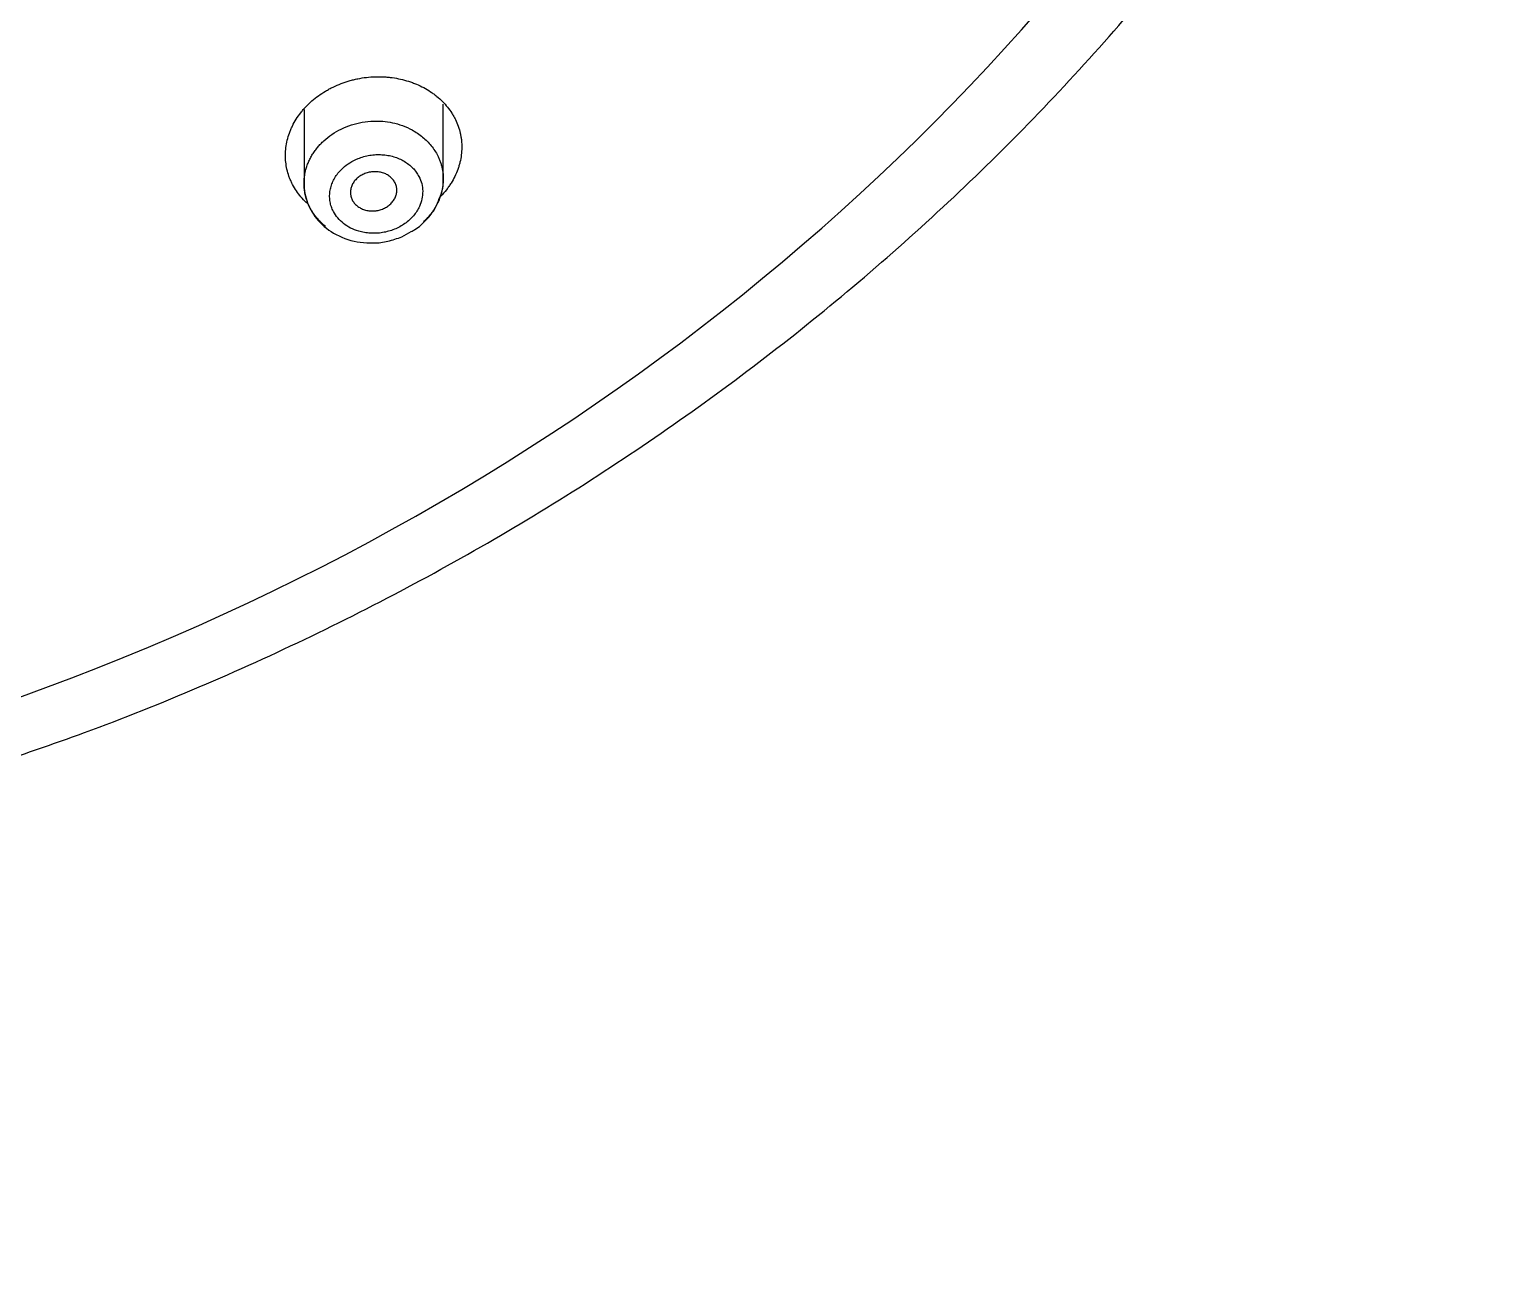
# Model space of a CAD drawing. Header units: millimetres. Extents: x 6110 to 6704, y -2661 to -1821.
# Drawn here: x 6342.91 to 6350.78, y -2183.1 to -2176.34 of the extents above; entities that cross this region are included whole.
import ezdxf

# ---------------------------------------------------------------- set-up
doc = ezdxf.new("R2010")
doc.units = ezdxf.units.MM
doc.header["$LTSCALE"] = 0.1
doc.linetypes.add('HIDDEN2', pattern=[4.7625, 3.175, -1.5875])
doc.layers.add('1', color=4, linetype='HIDDEN2', lineweight=13)
doc.layers.add('DIM', color=3, linetype='Continuous', lineweight=9)

msp = doc.modelspace()

# ---------------------------------------------------------------- hatches: boundary and pattern name
at = {"layer": 'DIM'}
h = msp.add_hatch(dxfattribs=at)
h.set_pattern_fill('ANSI31', color=2)
edge = h.paths.add_edge_path()
edge.add_line((6619.6172, -2595.9805), (6619.6172, -1962.2056))
edge.add_line((6634.6172, -1966.1101), (6619.6172, -1966.1101))
edge.add_line((6634.6172, -2610.9805), (6634.6172, -1966.1101))
edge.add_line((6634.6172, -2610.9805), (6184.4567, -2610.9805))
edge.add_line((6619.6172, -2595.9805), (6184.4567, -2595.9805))
edge.add_line((6184.4567, -2610.9805), (6184.4567, -2595.9805))

# ---------------------------------------------------------------- linework, layer by layer
at = {"layer": '1', "color": 7, "linetype": 'Continuous', "lineweight": -3}
for p, q in [((6344.3885, -2176.7769), (6344.3885, -2177.1753)), ((6345.1385, -2177.1517), (6345.1385, -2176.7472))]:
    msp.add_line(p, q, dxfattribs=at)
for centre, major_axis, start_param, end_param in [((6338.0093, -2168.509), (-13.75, 0), 3.141606, 7.301236), ((6338.0093, -2168.8384), (13.1753, 0), 4.984867, 10.723113)]:
    msp.add_ellipse(centre, major_axis=major_axis, ratio=0.906308, start_param=start_param, end_param=end_param, dxfattribs=at)
for points, knots in [([(6342.1579, -2180.4694), (6342.5135, -2180.3711), (6343.2867, -2180.1238), (6344.4384, -2179.6306), (6345.6009, -2179.0042), (6346.6903, -2178.2758), (6347.6959, -2177.4538), (6348.6093, -2176.5462), (6349.4169, -2175.5601), (6350.0231, -2174.6672), (6350.3241, -2174.0922), (6350.4244, -2173.8833)], [0, 0, 0, 0, 0.098503, 0.217993, 0.337456, 0.45688, 0.576251, 0.695554, 0.814775, 0.933902, 1, 1, 1, 1]), ([(6344.4065, -2177.2835), (6344.4018, -2177.2791), (6344.3971, -2177.2747), (6344.3829, -2177.2603), (6344.3738, -2177.2502), (6344.3487, -2177.2187), (6344.3345, -2177.1964), (6344.32, -2177.1668), (6344.3173, -2177.1608), (6344.3122, -2177.1486), (6344.3098, -2177.1425), (6344.3033, -2177.1239), (6344.2997, -2177.1114), (6344.2911, -2177.0735), (6344.2883, -2177.0476), (6344.2886, -2177.0079), (6344.2895, -2176.9947), (6344.2928, -2176.9685), (6344.2976, -2176.9424), (6344.3054, -2176.9166), (6344.3124, -2176.8974), (6344.3149, -2176.891), (6344.3203, -2176.8782), (6344.3232, -2176.8719), (6344.3385, -2176.8408), (6344.3534, -2176.817), (6344.3754, -2176.7887), (6344.3799, -2176.7831), (6344.3894, -2176.772), (6344.3943, -2176.7666), (6344.4095, -2176.7505), (6344.4202, -2176.7403), (6344.4537, -2176.711), (6344.4781, -2176.6933), (6344.5111, -2176.6737), (6344.5178, -2176.6698), (6344.5315, -2176.6625), (6344.5384, -2176.659), (6344.5592, -2176.6489), (6344.5876, -2176.6366), (6344.6172, -2176.6267), (6344.6397, -2176.6202), (6344.6473, -2176.6181), (6344.6626, -2176.6144), (6344.6704, -2176.6127), (6344.709, -2176.6049), (6344.7399, -2176.6013), (6344.7866, -2176.5998), (6344.8021, -2176.5999), (6344.8255, -2176.6011), (6344.8332, -2176.6016), (6344.8486, -2176.6031), (6344.8563, -2176.6039), (6344.8941, -2176.6091), (6344.9235, -2176.6157), (6344.9592, -2176.627), (6344.9662, -2176.6294), (6344.9802, -2176.6346), (6344.9871, -2176.6373), (6345.0074, -2176.6459), (6345.0336, -2176.6584), (6345.058, -2176.673), (6345.0757, -2176.6847), (6345.0815, -2176.6888), (6345.0928, -2176.6971), (6345.0984, -2176.7015), (6345.1255, -2176.7237), (6345.1446, -2176.7431), (6345.1698, -2176.7744), (6345.1776, -2176.7853), (6345.1883, -2176.8021), (6345.1917, -2176.8079), (6345.1982, -2176.8195), (6345.2013, -2176.8253), (6345.2157, -2176.8549), (6345.2243, -2176.8793), (6345.2316, -2176.9109), (6345.2328, -2176.9173), (6345.235, -2176.9302), (6345.2359, -2176.9367), (6345.238, -2176.9562), (6345.2386, -2176.9693), (6345.2382, -2177.0084), (6345.235, -2177.0345), (6345.2271, -2177.0671), (6345.2254, -2177.0736), (6345.2214, -2177.0866), (6345.2193, -2177.0931), (6345.2123, -2177.1123), (6345.2016, -2177.1374), (6345.1881, -2177.1617), (6345.1769, -2177.1795), (6345.173, -2177.1854), (6345.1648, -2177.1971), (6345.1605, -2177.2029), (6345.1462, -2177.2214), (6345.1355, -2177.2336), (6345.1241, -2177.2454)], [0, 0, 0, 0, 0.010004, 0.010004, 0.031473, 0.031473, 0.07441, 0.07441, 0.085144, 0.085144, 0.095878, 0.095878, 0.117347, 0.117347, 0.160284, 0.160284, 0.181752, 0.181752, 0.20322, 0.224689, 0.224689, 0.235423, 0.235423, 0.246157, 0.246157, 0.289094, 0.289094, 0.299828, 0.299828, 0.310563, 0.310563, 0.332031, 0.332031, 0.374968, 0.374968, 0.385702, 0.385702, 0.396436, 0.396436, 0.417905, 0.439373, 0.439373, 0.450107, 0.450107, 0.460842, 0.460842, 0.503779, 0.503779, 0.525247, 0.525247, 0.535981, 0.535981, 0.546715, 0.546715, 0.589652, 0.589652, 0.600387, 0.600387, 0.611121, 0.611121, 0.632589, 0.654058, 0.654058, 0.664792, 0.664792, 0.675526, 0.675526, 0.718463, 0.718463, 0.739931, 0.739931, 0.750666, 0.750666, 0.7614, 0.7614, 0.804337, 0.804337, 0.815071, 0.815071, 0.825805, 0.825805, 0.847274, 0.847274, 0.89021, 0.89021, 0.900945, 0.900945, 0.911679, 0.911679, 0.933147, 0.954616, 0.954616, 0.96535, 0.96535, 0.976084, 0.976084, 1, 1, 1, 1]), ([(6344.3885, -2177.1754), (6344.3885, -2177.1685), (6344.389, -2177.1535), (6344.3917, -2177.1304), (6344.3966, -2177.1064), (6344.4035, -2177.0831), (6344.4121, -2177.0605), (6344.4224, -2177.0387), (6344.4343, -2177.0179), (6344.4476, -2176.998), (6344.4623, -2176.9792), (6344.4781, -2176.9616), (6344.5025, -2176.9377), (6344.5383, -2176.9094), (6344.5883, -2176.8805), (6344.6434, -2176.8584), (6344.7024, -2176.8438), (6344.7596, -2176.838), (6344.8143, -2176.8394), (6344.8665, -2176.8471), (6344.92, -2176.8623), (6344.965, -2176.8825), (6345.0008, -2176.9043), (6345.028, -2176.9246), (6345.0527, -2176.9472), (6345.0746, -2176.9719), (6345.0936, -2176.9983), (6345.1074, -2177.0226), (6345.1171, -2177.0438), (6345.1238, -2177.0616), (6345.1293, -2177.0796), (6345.1334, -2177.0977), (6345.1364, -2177.1159), (6345.1381, -2177.1339), (6345.1385, -2177.1458), (6345.1385, -2177.1517)], [0, 0, 0, 0, 0.020181, 0.044209, 0.067912, 0.09129, 0.114346, 0.137081, 0.159494, 0.181589, 0.203365, 0.224825, 0.245969, 0.295155, 0.345014, 0.395564, 0.446822, 0.498803, 0.540815, 0.58595, 0.634214, 0.68561, 0.716714, 0.747824, 0.77894, 0.810063, 0.841193, 0.872329, 0.891155, 0.909804, 0.928275, 0.946569, 0.964687, 0.982628, 1, 1, 1, 1]), ([(6344.9565, -2177.3713), (6344.9642, -2177.3643), (6344.9786, -2177.3495), (6344.9966, -2177.3252), (6345.0131, -2177.295), (6345.0254, -2177.2587), (6345.0293, -2177.2169), (6345.0239, -2177.1759), (6345.0106, -2177.1413), (6344.9934, -2177.1135), (6344.975, -2177.0916), (6344.9532, -2177.0721), (6344.9286, -2177.0552), (6344.9013, -2177.0413), (6344.8718, -2177.0306), (6344.8408, -2177.0232), (6344.8085, -2177.0195), (6344.7756, -2177.0194), (6344.7427, -2177.0228), (6344.7103, -2177.0299), (6344.6739, -2177.0424), (6344.6349, -2177.0621), (6344.6009, -2177.0879), (6344.5758, -2177.1139), (6344.5577, -2177.1382), (6344.5436, -2177.1642), (6344.5334, -2177.1912), (6344.5275, -2177.2188), (6344.5259, -2177.2466), (6344.5285, -2177.2741), (6344.5353, -2177.3008), (6344.5481, -2177.3305), (6344.5691, -2177.3619), (6344.6007, -2177.3921), (6344.6388, -2177.4164), (6344.6776, -2177.4317), (6344.7138, -2177.4402), (6344.746, -2177.4439), (6344.7789, -2177.444), (6344.8118, -2177.4405), (6344.8442, -2177.4333), (6344.8754, -2177.4226), (6344.905, -2177.4087), (6344.9324, -2177.3916), (6344.9488, -2177.3784), (6344.9565, -2177.3713)], [0, 0, 0, 0, 0.020881, 0.04159, 0.062487, 0.093728, 0.124928, 0.156185, 0.187377, 0.208311, 0.229034, 0.24989, 0.270825, 0.291548, 0.31241, 0.333343, 0.354056, 0.374917, 0.395869, 0.416569, 0.43741, 0.46874, 0.499991, 0.520861, 0.541598, 0.562602, 0.583403, 0.604099, 0.625067, 0.645901, 0.666609, 0.687543, 0.718746, 0.749991, 0.781231, 0.812464, 0.833373, 0.854101, 0.875001, 0.895888, 0.916609, 0.937521, 0.958382, 0.979089, 1, 1, 1, 1]), ([(6344.8517, -2177.2882), (6344.8458, -2177.2934), (6344.8394, -2177.2981), (6344.8291, -2177.3044), (6344.8256, -2177.3063), (6344.8183, -2177.3099), (6344.8145, -2177.3116), (6344.803, -2177.3161), (6344.7952, -2177.3184), (6344.7851, -2177.3205), (6344.7831, -2177.3209), (6344.779, -2177.3216), (6344.7769, -2177.3219), (6344.7707, -2177.3227), (6344.7666, -2177.323), (6344.7544, -2177.3235), (6344.7463, -2177.3232), (6344.7342, -2177.3216), (6344.7302, -2177.3209), (6344.7224, -2177.3193), (6344.7148, -2177.3173), (6344.7075, -2177.3146), (6344.7003, -2177.3117), (6344.6968, -2177.31), (6344.6867, -2177.3047), (6344.6805, -2177.3007), (6344.6719, -2177.2938), (6344.6692, -2177.2913), (6344.664, -2177.2862), (6344.6616, -2177.2836), (6344.6549, -2177.2753), (6344.6511, -2177.2695), (6344.6464, -2177.2602), (6344.645, -2177.257), (6344.6427, -2177.2505), (6344.6417, -2177.2472), (6344.6393, -2177.2372), (6344.6385, -2177.2304), (6344.6385, -2177.2165), (6344.6393, -2177.2096), (6344.6417, -2177.1993), (6344.6426, -2177.1959), (6344.645, -2177.1892), (6344.6464, -2177.1858), (6344.6511, -2177.1759), (6344.655, -2177.1697), (6344.6618, -2177.1607), (6344.6643, -2177.1577), (6344.6696, -2177.1521), (6344.6724, -2177.1494), (6344.6811, -2177.1416), (6344.6875, -2177.1369), (6344.6978, -2177.1306), (6344.7014, -2177.1286), (6344.7087, -2177.125), (6344.7161, -2177.1217), (6344.7239, -2177.1191), (6344.7318, -2177.1167), (6344.7358, -2177.1157), (6344.748, -2177.1132), (6344.7561, -2177.1121), (6344.7684, -2177.1116), (6344.7725, -2177.1116), (6344.7807, -2177.112), (6344.7848, -2177.1123), (6344.7967, -2177.1139), (6344.8045, -2177.1155), (6344.8158, -2177.119), (6344.8195, -2177.1204), (6344.8267, -2177.1233), (6344.8336, -2177.1266), (6344.8401, -2177.1303), (6344.8463, -2177.1344), (6344.8494, -2177.1366), (6344.858, -2177.1436), (6344.8631, -2177.1486), (6344.8698, -2177.1568), (6344.8719, -2177.1597), (6344.8757, -2177.1656), (6344.8775, -2177.1686), (6344.8821, -2177.1779), (6344.8845, -2177.1844), (6344.8869, -2177.1944), (6344.8875, -2177.1978), (6344.8883, -2177.2046), (6344.8885, -2177.2081), (6344.8885, -2177.2184), (6344.8877, -2177.2253), (6344.8854, -2177.2356), (6344.8844, -2177.239), (6344.882, -2177.2458), (6344.8792, -2177.2524), (6344.8757, -2177.2588), (6344.8719, -2177.2651), (6344.8698, -2177.2682), (6344.8628, -2177.2773), (6344.8576, -2177.283), (6344.8517, -2177.2882)], [0, 0, 0, 0, 0.03125, 0.03125, 0.046875, 0.046875, 0.0625, 0.0625, 0.09375, 0.09375, 0.101563, 0.101563, 0.109375, 0.109375, 0.125, 0.125, 0.15625, 0.15625, 0.171875, 0.171875, 0.1875, 0.203125, 0.203125, 0.21875, 0.21875, 0.25, 0.25, 0.265625, 0.265625, 0.28125, 0.28125, 0.3125, 0.3125, 0.328125, 0.328125, 0.34375, 0.34375, 0.375, 0.375, 0.40625, 0.40625, 0.421875, 0.421875, 0.4375, 0.4375, 0.46875, 0.46875, 0.484375, 0.484375, 0.5, 0.5, 0.53125, 0.53125, 0.546875, 0.546875, 0.5625, 0.578125, 0.578125, 0.59375, 0.59375, 0.625, 0.625, 0.640625, 0.640625, 0.65625, 0.65625, 0.6875, 0.6875, 0.703125, 0.703125, 0.71875, 0.734375, 0.734375, 0.75, 0.75, 0.78125, 0.78125, 0.796875, 0.796875, 0.8125, 0.8125, 0.84375, 0.84375, 0.859375, 0.859375, 0.875, 0.875, 0.90625, 0.90625, 0.921875, 0.921875, 0.9375, 0.953125, 0.953125, 0.96875, 0.96875, 1, 1, 1, 1]), ([(6344.3885, -2177.1753), (6344.389, -2177.212), (6344.4017, -2177.2828), (6344.4608, -2177.3815), (6344.5597, -2177.4582), (6344.6683, -2177.4927), (6344.7374, -2177.4961), (6344.7611, -2177.4954)], [0, 0, 0, 0, 0.199793, 0.41254, 0.638955, 0.880039, 1, 1, 1, 1]), ([(6344.5038, -2177.4059), (6344.5029, -2177.4052), (6344.4947, -2177.3986), (6344.4802, -2177.3857), (6344.4621, -2177.3666), (6344.4465, -2177.3474), (6344.4333, -2177.3283), (6344.4224, -2177.3095), (6344.4134, -2177.2913), (6344.4062, -2177.2738), (6344.4006, -2177.2571), (6344.3963, -2177.2415), (6344.3932, -2177.2269), (6344.391, -2177.2134), (6344.3896, -2177.201), (6344.3888, -2177.1899), (6344.3885, -2177.1815), (6344.3885, -2177.1768), (6344.3885, -2177.1754)], [0, 0, 0, 0, 0.012597, 0.113556, 0.209656, 0.300897, 0.387279, 0.468801, 0.545463, 0.617265, 0.684207, 0.746288, 0.803509, 0.855869, 0.903368, 0.946008, 0.983787, 1, 1, 1, 1]), ([(6345.1385, -2177.1517), (6345.1385, -2177.1519), (6345.1385, -2177.158), (6345.1381, -2177.17), (6345.1364, -2177.1878), (6345.1336, -2177.2053), (6345.1297, -2177.2225), (6345.1252, -2177.2384), (6345.1217, -2177.2484), (6345.12, -2177.2529)], [0, 0, 0, 0, 0.003912, 0.179318, 0.352975, 0.524885, 0.695053, 0.863483, 1, 1, 1, 1]), ([(6344.9659, -2177.4343), (6344.9725, -2177.431), (6345.0033, -2177.4146), (6345.0496, -2177.3722), (6345.0947, -2177.3145), (6345.1119, -2177.2731), (6345.1174, -2177.2553)], [0, 0, 0, 0, 0.087213, 0.419008, 0.759247, 1, 1, 1, 1]), ([(6345.12, -2177.2529), (6345.1197, -2177.2539), (6345.1173, -2177.2603), (6345.1124, -2177.2719), (6345.1048, -2177.2876), (6345.0965, -2177.3027), (6345.0873, -2177.3173), (6345.0774, -2177.3314), (6345.0669, -2177.3449), (6345.0558, -2177.3579), (6345.0441, -2177.3702), (6345.0359, -2177.3781), (6345.0317, -2177.3819)], [0, 0, 0, 0, 0.020768, 0.134294, 0.246632, 0.357785, 0.467756, 0.576548, 0.684166, 0.790611, 0.895888, 1, 1, 1, 1]), ([(6344.7611, -2177.4954), (6344.7623, -2177.4955), (6344.7886, -2177.4969), (6344.8414, -2177.4868), (6344.9099, -2177.4667), (6344.9496, -2177.4449), (6344.9659, -2177.4343)], [0, 0, 0, 0, 0.017086, 0.366733, 0.728062, 1, 1, 1, 1])]:
    msp.add_open_spline(points, degree=3, knots=knots, dxfattribs=at)
msp.add_open_spline([(6345.1174, -2177.2553), (6345.1417, -2177.2063), (6345.1385, -2177.1518)], degree=2, dxfattribs=at)

doc.saveas('drawing.dxf')
